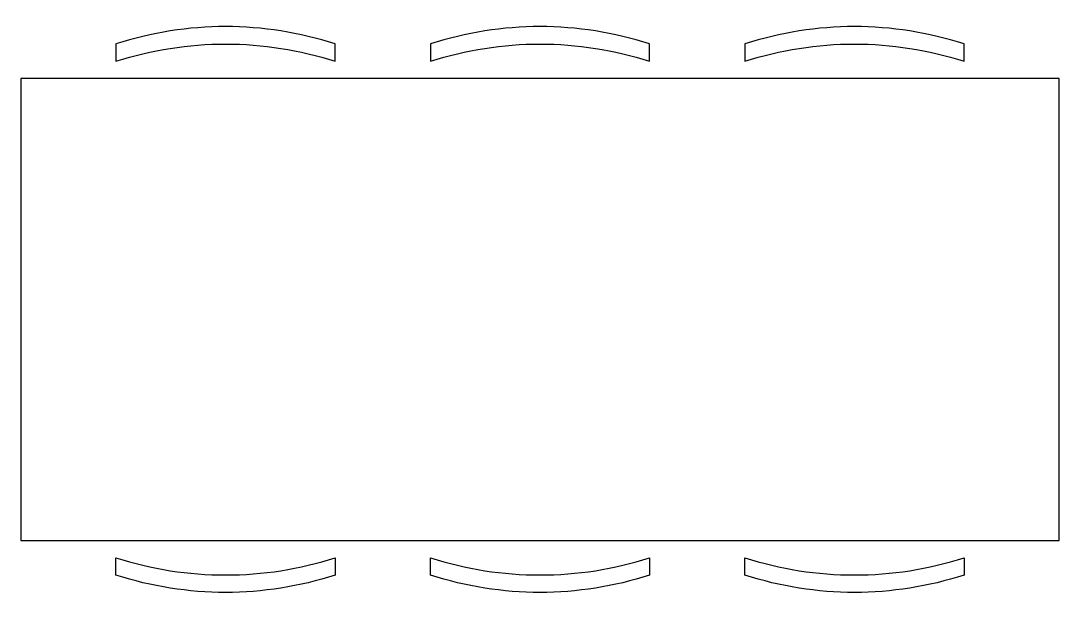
# Model space of a CAD drawing. Header units: metres. Extents: x 93.57 to 95.37, y -1.61 to -0.61.
import ezdxf

# ---------------------------------------------------------------- set-up
doc = ezdxf.new("R2010")
doc.units = ezdxf.units.M
doc.header["$MEASUREMENT"] = 0
doc.layers.get('0').update_dxf_attribs({"linetype": 'CONTINUOUS'})

# ---------------------------------------------------------------- blocks, each defined once
blk = doc.blocks.new('A$C23B825FB')
for points in [[(0.165, 0.9501), (0.165, 0.9201, -0.157125), (0.545, 0.9201), (0.545, 0.9501, 0.158344)], [(0.71, 0.9501), (0.71, 0.9201, -0.157125), (1.09, 0.9201), (1.09, 0.9501, 0.158344)], [(1.255, 0.9501), (1.255, 0.9201, -0.157125), (1.635, 0.9201), (1.635, 0.9501, 0.158344)], [(0.165, 0.0301), (0.165, 0.0601, 0.157125), (0.545, 0.0601), (0.545, 0.0301, -0.158344)], [(0.71, 0.0301), (0.71, 0.0601, 0.157125), (1.09, 0.0601), (1.09, 0.0301, -0.158344)], [(1.255, 0.0301), (1.255, 0.0601, 0.157125), (1.635, 0.0601), (1.635, 0.0301, -0.158344)]]:
    blk.add_lwpolyline(points, format="xyb", close=True)
blk.add_lwpolyline([(0, 0.0901), (1.8, 0.0901), (1.8, 0.8901), (0, 0.8901)], close=True)

msp = doc.modelspace()

# ---------------------------------------------------------------- block references
msp.add_blockref('A$C23B825FB', (93.5698, -1.5957))

doc.saveas('drawing.dxf')
